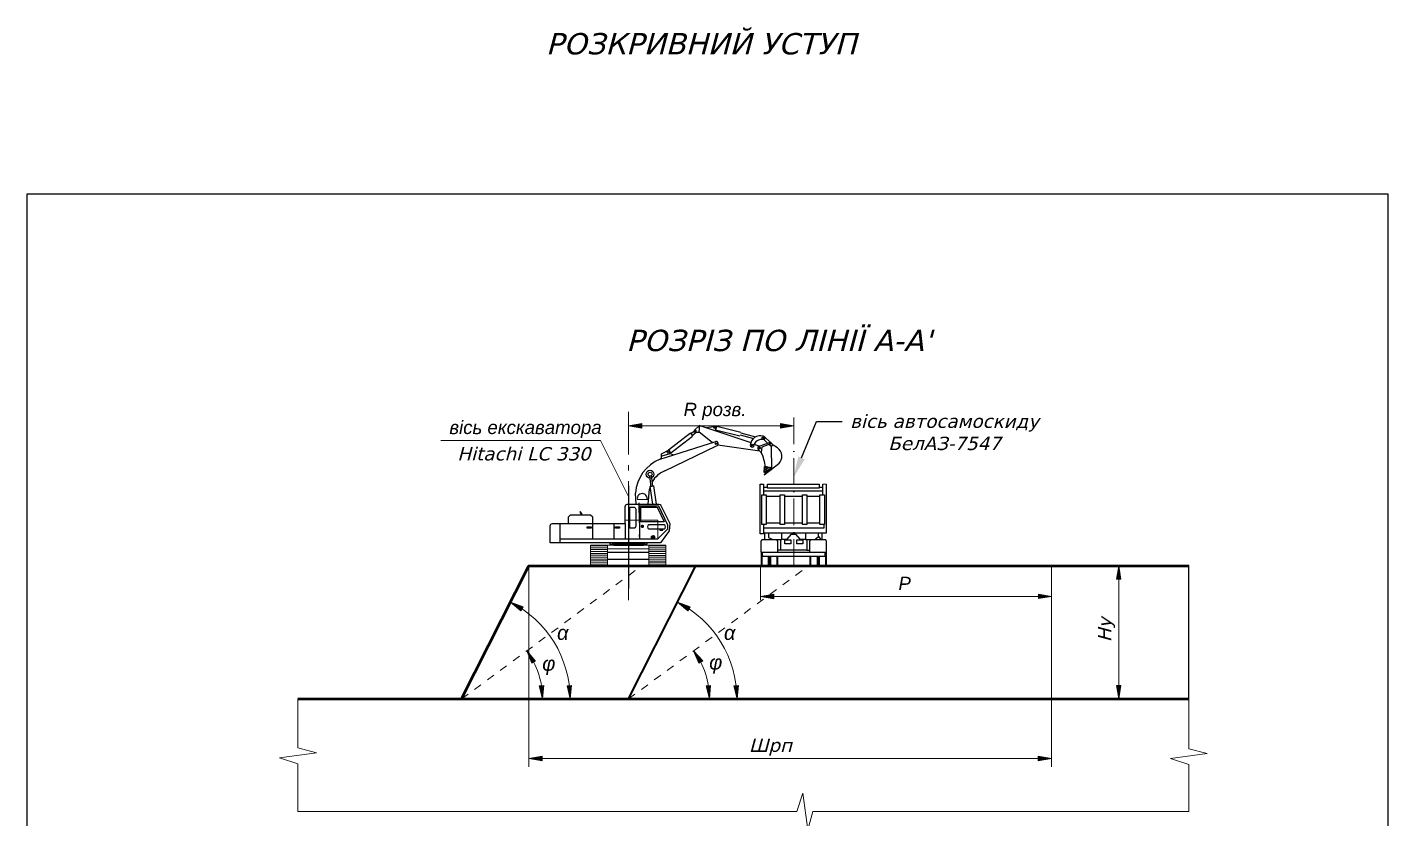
# Model space of a CAD drawing. Header units: millimetres. Extents: x -1138 to 1768, y 100 to 1081.
# Drawn here: x -280 to -24.6, y 632.7 to 781.2 of the extents above; entities that cross this region are included whole.
import ezdxf
from ezdxf import colors
from ezdxf.entities.mleader import LeaderData, LeaderLine
from ezdxf.math import Vec2, Vec3

# ---------------------------------------------------------------- set-up
doc = ezdxf.new("R2010")
doc.units = ezdxf.units.MM
for name, pattern in [('AHIDDEN2', [3, 1.5, -1.5]), ('CENTER', [7.5, 5, -1.25, 0, -1.25]), ('DotDashedLine', [13, 8, -2, 1, -2]), ('JIS_02_2.0', [3, 2, -1])]:
    doc.linetypes.add(name, pattern=pattern)
for name, color, linetype in [('НАДЗЕМКА', 7, 'Continuous'), ('ТРАНСПОРТ', 7, 'Continuous'), ('Уступ', 7, 'Continuous')]:
    doc.layers.add(name, color=color, linetype=linetype)
doc.layers.add('По умолчанию', color=7, linetype='Continuous', lineweight=0)
doc.styles.add('Arial_204I', font='ariali.ttf')
doc.styles.add('стиль1', font='verdanai.ttf', dxfattribs={"height": 2.5})

msp = doc.modelspace()

# ---------------------------------------------------------------- hatches: boundary and pattern name
for points in [[(-174.643, 687.487), (-174.093, 687.487), (-174.093, 687.183), (-174.643, 687.183)], [(-169.319, 687.487), (-168.769, 687.487), (-168.769, 687.183), (-169.319, 687.183)]]:
    msp.add_hatch(color=256).paths.add_polyline_path(points)
h = msp.add_hatch(color=256)
edge = h.paths.add_edge_path()
edge.add_arc((-164.483, 687.558), 0.339, 0, 360)
h = msp.add_hatch(color=256)
edge = h.paths.add_edge_path()
edge.add_arc((-162.483, 685.527), 0.339, 0, 360)
at = {"lineweight": 20}
h = msp.add_hatch(color=256, dxfattribs=at)
h.dxf.hatch_style = 1
h.paths.add_polyline_path([(-75.493, 677.671), (-75.076, 680.171), (-74.659, 677.671)])
h = msp.add_hatch(color=256, dxfattribs=at)
h.dxf.hatch_style = 1
h.paths.add_polyline_path([(-187.278, 671.721), (-186.857, 672.44), (-189.225, 673.343)])
h = msp.add_hatch(color=256, dxfattribs=at)
h.dxf.hatch_style = 1
h.paths.add_polyline_path([(-155.95, 671.721), (-155.529, 672.44), (-157.898, 673.343)])
h = msp.add_hatch(color=256, dxfattribs=at)
h.dxf.hatch_style = 1
h.paths.add_polyline_path([(-186.187, 664.204), (-184.525, 662.29), (-185.235, 661.855)])
h = msp.add_hatch(color=256, dxfattribs=at)
h.dxf.hatch_style = 1
h.paths.add_polyline_path([(-154.859, 664.204), (-153.16, 662.324), (-153.861, 661.874)])
h = msp.add_hatch(color=256, dxfattribs=at)
h.dxf.hatch_style = 1
h.paths.add_polyline_path([(-183.211, 655.171), (-183.832, 657.628), (-183.001, 657.697)])
h = msp.add_hatch(color=256, dxfattribs=at)
h.dxf.hatch_style = 1
h.paths.add_polyline_path([(-178.048, 655.171), (-177.786, 657.692), (-178.617, 657.641)])
h = msp.add_hatch(color=256, dxfattribs=at)
h.dxf.hatch_style = 1
h.paths.add_polyline_path([(-151.883, 655.171), (-152.504, 657.628), (-151.674, 657.697)])
h = msp.add_hatch(color=256, dxfattribs=at)
h.dxf.hatch_style = 1
h.paths.add_polyline_path([(-146.72, 655.171), (-146.458, 657.692), (-147.29, 657.641)])
h = msp.add_hatch(color=256, dxfattribs=at)
h.dxf.hatch_style = 1
h.paths.add_polyline_path([(-75.076, 655.171), (-75.493, 657.671), (-74.659, 657.671)])
at = {"layer": 'НАДЗЕМКА', "lineweight": 20}
h = msp.add_hatch(color=256, dxfattribs=at)
h.dxf.hatch_style = 1
h.paths.add_polyline_path([(-167.08, 706.409), (-164.572, 706.824), (-164.572, 705.991)])
h = msp.add_hatch(color=256, dxfattribs=at)
h.dxf.hatch_style = 1
h.paths.add_polyline_path([(-138.575, 705.991), (-138.575, 706.824), (-136.075, 706.407)])
h = msp.add_hatch(color=256, dxfattribs=at)
h.dxf.hatch_style = 1
h.paths.add_polyline_path([(-142.329, 674.399), (-139.821, 674.814), (-139.821, 673.981)])
h = msp.add_hatch(color=256, dxfattribs=at)
h.dxf.hatch_style = 1
h.paths.add_polyline_path([(-185.775, 643.992), (-183.266, 644.408), (-183.266, 643.574)])
h = msp.add_hatch(color=256, dxfattribs=at)
h.dxf.hatch_style = 1
h.paths.add_polyline_path([(-90.172, 643.576), (-90.172, 644.409), (-87.672, 643.992)])
at = {"layer": 'По умолчанию', "lineweight": 0}
h = msp.add_hatch(color=0, dxfattribs=at)
h.paths.add_polyline_path([(-90.128, 674.403), (-90.116, 674.03), (-87.68, 674.4)])
h.paths.add_polyline_path([(-87.68, 674.4), (-90.141, 674.839), (-90.128, 674.403)])

# ---------------------------------------------------------------- linework, layer by layer
for p, q in [((-159.573, 701.911), (-155.472, 705.074)), ((-155.477, 705.082), (-155.06, 704.485)), ((-155.386, 704.954), (-154.788, 705.428)), ((-155.149, 704.613), (-154.389, 705.227)), ((-153.699, 706.544), (-154.771, 705.559)), ((-154.527, 705.233), (-153.84, 705.202)), ((-153.84, 705.202), (-153.699, 706.544)), ((-151.407, 703.268), (-153.84, 705.202)), ((-153.703, 706.483), (-144.099, 703.308)), ((-152.484, 706.118), (-150.518, 706.367)), ((-150.518, 706.367), (-150.813, 705.527)), ((-150.768, 705.655), (-146.19, 704.524)), ((-150.518, 706.367), (-145.976, 705.248)), ((-146.017, 705.108), (-143.236, 704.323)), ((-161.157, 700.178), (-150.721, 703.485)), ((-160.295, 697.938), (-150.555, 702.635)), ((-159.139, 701.376), (-155.06, 704.485)), ((-142.434, 701.676), (-150.308, 702.792)), ((-146.135, 704.71), (-143.639, 704.032)), ((-143.499, 702.97), (-142.487, 702.615)), ((-142.531, 702.619), (-140.404, 703.378)), ((-142.03, 702.409), (-142.155, 701.417)), ((-140.721, 702.892), (-142.03, 702.409)), ((-140.98, 703.172), (-141.641, 703.813)), ((-140.514, 703.338), (-141.578, 704.37)), ((-140.279, 702.515), (-140.721, 702.892)), ((-140.404, 703.378), (-139.914, 702.802)), ((-139.914, 702.802), (-140.279, 702.515)), ((-140.279, 702.515), (-140.255, 698.22)), ((-139.104, 702.265), (-139.914, 702.802)), ((-161.157, 700.178), (-160.903, 700.397)), ((-160.903, 700.397), (-160.876, 701.182)), ((-160.876, 701.182), (-159.482, 701.89)), ((-160.748, 700.79), (-159.281, 701.246)), ((-159.035, 701.046), (-159.482, 701.89)), ((-158.722, 700.95), (-159.035, 701.046)), ((-142.155, 701.417), (-142.688, 701.921)), ((-138.886, 699.31), (-141.623, 697.129)), ((-141.312, 697.794), (-141.623, 697.129)), ((-141.615, 697.663), (-141.537, 698.761)), ((-140.378, 698.357), (-141.615, 697.663)), ((-140.378, 698.357), (-141.576, 698.212)), ((-140.392, 698.603), (-141.553, 698.536)), ((-141.537, 698.761), (-141.161, 698.776)), ((-141.29, 697.394), (-141.145, 697.647)), ((-141.161, 698.776), (-140.392, 698.603)), ((-141.145, 697.647), (-140.537, 698.125)), ((-141.072, 697.968), (-140.912, 697.83)), ((-140.537, 698.125), (-140.327, 698.162)), ((-140.392, 698.603), (-140.378, 698.357)), ((-167.08, 695.144), (-167.08, 675.895)), ((-162.853, 695.036), (-163.115, 696.979)), ((-163.023, 695.003), (-162.343, 695.138)), ((-162.55, 691.691), (-163.023, 695.003)), ((-162.523, 695.102), (-162.789, 697.073)), ((-161.851, 691.691), (-162.343, 695.138)), ((-141.004, 694.853), (-141.759, 694.853)), ((-131.272, 694.913), (-130.586, 694.913)), ((-130.586, 693.479), (-130.586, 695.456)), ((-129.982, 695.456), (-129.982, 686.254)), ((-165.63, 691.691), (-165.769, 693.786)), ((-165.49, 692.627), (-163.317, 692.585)), ((-163.399, 691.691), (-163.138, 694.535)), ((-141.246, 693.193), (-138.612, 693.193)), ((-137.792, 693.193), (-134.424, 693.193)), ((-133.604, 693.193), (-131.143, 693.193)), ((-166.895, 691.047), (-166.895, 687.305)), ((-165.031, 688.227), (-165.083, 691.984)), ((-174.643, 687.487), (-174.643, 687.183)), ((-169.319, 687.487), (-169.319, 687.183)), ((-160.404, 688.401), (-160.387, 688.421)), ((-142.057, 685), (-142.255, 684.802)), ((-142.255, 684.802), (-142.255, 682.694)), ((-139.215, 685), (-142.057, 685)), ((-129.982, 686.254), (-141.759, 686.254)), ((-141.54, 686.238), (-141.54, 685.009)), ((-139.059, 684.802), (-139.215, 685)), ((-139.058, 682.694), (-139.058, 684.793)), ((-138.568, 685.096), (-138.568, 683.062)), ((-138.322, 685.152), (-137.334, 685.155)), ((-137.334, 685.155), (-136.519, 686.085)), ((-136.519, 686.085), (-135.767, 686.083)), ((-135.767, 686.083), (-134.896, 685.152)), ((-134.896, 685.152), (-133.882, 685.155)), ((-133.59, 685.096), (-133.59, 683.062)), ((-132.894, 685), (-133.092, 684.802)), ((-133.092, 684.802), (-133.092, 682.694)), ((-130.051, 685), (-132.894, 685)), ((-129.896, 684.802), (-130.051, 685)), ((-129.895, 682.694), (-129.895, 684.793)), ((-142.255, 682.694), (-129.895, 682.694)), ((-142.177, 682.694), (-142.177, 680.31)), ((-142.06, 682.694), (-142.06, 680.171)), ((-141.935, 681.882), (-141.935, 682.694)), ((-138.568, 683.062), (-139.058, 683.062)), ((-138.547, 683.16), (-133.59, 683.16)), ((-133.59, 683.062), (-133.099, 683.062)), ((-130.226, 682.694), (-130.226, 681.882)), ((-130.09, 682.694), (-130.09, 680.171)), ((-129.972, 682.694), (-129.972, 680.31)), ((-142.543, 680.171), (-141.233, 680.171)), ((-142.06, 680.171), (-142.177, 680.31)), ((-130.226, 681.882), (-141.935, 681.882)), ((-140.848, 681.882), (-140.848, 680.171)), ((-140.848, 680.171), (-140.73, 680.31)), ((-140.8, 680.171), (-139.489, 680.171)), ((-140.73, 681.882), (-140.73, 680.31)), ((-140.564, 681.882), (-140.564, 680.31)), ((-140.446, 680.171), (-140.564, 680.31)), ((-140.446, 681.882), (-140.446, 680.171)), ((-139.234, 681.882), (-139.234, 680.171)), ((-139.234, 680.171), (-139.117, 680.31)), ((-139.117, 681.882), (-139.117, 680.31)), ((-133.033, 681.882), (-133.033, 680.31)), ((-132.915, 680.171), (-133.033, 680.31)), ((-132.915, 681.882), (-132.915, 680.171)), ((-131.35, 680.171), (-132.66, 680.171)), ((-131.703, 681.882), (-131.703, 680.171)), ((-131.703, 680.171), (-131.586, 680.31)), ((-131.586, 681.882), (-131.586, 680.31)), ((-131.419, 681.882), (-131.419, 680.31)), ((-131.302, 680.171), (-131.419, 680.31)), ((-131.302, 681.882), (-131.302, 680.171)), ((-129.606, 680.171), (-130.916, 680.171)), ((-130.09, 680.171), (-129.972, 680.31))]:
    msp.add_line(p, q)
at = {"color": 1}
msp.add_line((-167.08, 695.144), (-167.08, 675.895), dxfattribs=at)
at = {"color": 6}
msp.add_lwpolyline([(-279.958, 749.963), (-24.561, 749.963), (-24.561, 484.455), (-279.958, 484.455)], close=True, dxfattribs=at)
at = {"linetype": 'CENTER', "lineweight": 20}
msp.add_lwpolyline([(-136.075, 680.171), (-136.075, 708.817)], dxfattribs=at)
for points in [[(-141.759, 687.871), (-141.759, 686.163), (-142.363, 686.163), (-142.363, 695.456), (-141.759, 695.456), (-141.759, 693.479)], [(-141.759, 694.189), (-130.586, 694.189)], [(-179.963, 685.21), (-161.593, 685.21), (-159.697, 687.065), (-159.697, 687.802), (-161.364, 691.342), (-165.03, 691.342), (-165.03, 690.698)], [(-173.792, 685.21), (-173.792, 689.254), (-174.192, 689.654), (-178.009, 689.654), (-178.409, 689.254), (-178.409, 688.071)], [(-175.833, 689.654), (-175.833, 689.973), (-176.161, 690.364), (-176.161, 690.091), (-176.049, 689.972), (-176.049, 689.654)], [(-165.03, 690.341), (-165.03, 686.021)], [(-179.963, 688.071), (-179.963, 684.491)], [(-169.784, 685.21), (-169.784, 688.071)], [(-167.713, 688.071), (-167.713, 685.21)], [(-164.589, 687.603), (-164.444, 687.541)], [(-160.368, 687.839), (-163.299, 687.839)], [(-163.299, 687.071), (-160.368, 687.071)], [(-141.759, 687.249), (-130.375, 687.249), (-130.375, 687.883)], [(-141.246, 688.185), (-138.612, 688.185)], [(-137.792, 688.185), (-134.424, 688.185)], [(-133.604, 688.185), (-131.143, 688.185)], [(-165.03, 685.664), (-165.03, 685.21)], [(-140.806, 686.226), (-140.806, 685.462), (-139.994, 685.104), (-138.322, 685.104), (-138.322, 686.25)], [(-133.88, 686.274), (-133.88, 685.104), (-132.136, 685.104), (-131.444, 685.629), (-131.444, 686.25)], [(-131.444, 685.653), (-131.014, 685.056), (-130.727, 685.056), (-130.727, 686.25)], [(-171.007, 682.693), (-163.276, 682.693)], [(-163.276, 681.325), (-171.007, 681.325)]]:
    msp.add_lwpolyline(points)
for points in [[(-140.987, 695.464), (-131.272, 695.464), (-131.272, 694.73), (-140.987, 694.73)], [(-142.066, 693.479), (-141.246, 693.479), (-141.246, 687.871), (-142.066, 687.871)], [(-138.612, 693.479), (-137.792, 693.479), (-137.792, 687.871), (-138.612, 687.871)], [(-134.424, 693.479), (-133.604, 693.479), (-133.604, 687.871), (-134.424, 687.871)], [(-131.143, 693.479), (-130.322, 693.479), (-130.322, 687.871), (-131.143, 687.871)], [(-164.968, 690.698), (-165.091, 690.698), (-165.091, 690.341), (-164.968, 690.341)], [(-174.093, 687.183), (-174.877, 687.183), (-174.877, 687.487), (-174.093, 687.487)], [(-168.769, 687.183), (-169.553, 687.183), (-169.553, 687.487), (-168.769, 687.487)], [(-163.557, 684.491), (-170.603, 684.491), (-170.603, 684.231), (-163.557, 684.231)], [(-164.968, 686.021), (-165.091, 686.021), (-165.091, 685.664), (-164.968, 685.664)], [(-160.638, 686.953), (-161.22, 686.953), (-161.22, 686.866), (-160.638, 686.866)], [(-137.774, 684.998), (-136.62, 684.998), (-136.62, 684.269), (-137.774, 684.269)], [(-135.52, 684.998), (-134.366, 684.998), (-134.366, 684.269), (-135.52, 684.269)], [(-163.975, 684.231), (-170.159, 684.231), (-170.159, 684.1), (-163.975, 684.1)], [(-164.254, 684.1), (-169.844, 684.1), (-169.844, 684.031), (-164.254, 684.031)]]:
    msp.add_lwpolyline(points, close=True)
at = {"lineweight": 20}
for points in [[(-130.586, 695.456), (-129.982, 695.456)], [(-75.076, 655.008), (-75.076, 680.171)], [(-61.918, 655.153), (-61.918, 680.15)], [(-135.473, 634.066), (-134.353, 637.512), (-133.408, 630.62), (-132.509, 634.066)]]:
    msp.add_lwpolyline(points, dxfattribs=at)
msp.add_lwpolyline([(-161.092, 684.491), (-181.782, 684.491), (-181.782, 687.671, -0.4142136), (-181.382, 688.071), (-167.713, 688.071), (-167.713, 691.291, -0.4142136), (-167.313, 691.691), (-161.377, 691.691, -0.2848935), (-161.018, 691.469), (-159.346, 688.099), (-159.427, 686.74), (-161.092, 684.491)], format="xyb")
for points in [[(-166.122, 687.187), (-166.613, 687.187, -0.4142136), (-167.013, 687.587), (-167.013, 690.765, -0.4142136), (-166.613, 691.165), (-166.122, 691.165, -0.4142136), (-165.722, 690.765), (-165.722, 687.587, -0.4142136)], [(-160.377, 688.401), (-164.794, 688.401), (-164.794, 691.16), (-161.916, 691.16, -0.2916958), (-161.553, 690.928)]]:
    msp.add_lwpolyline(points, format="xyb", close=True)
at = {"color": 4, "lineweight": 20}
msp.add_lwpolyline([(-167.713, 688.071), (-167.713, 688.071), (-167.713, 688.733), (-167.713, 688.733)], close=True, dxfattribs=at)
at = {"lineweight": 20}
for points in [[(-167.713, 688.733), (-161.593, 688.733), (-161.593, 685.21), (-167.713, 685.21)], [(-75.493, 677.671), (-75.076, 680.171), (-74.659, 677.671)], [(-187.278, 671.721), (-186.857, 672.44), (-189.225, 673.343)], [(-155.95, 671.721), (-155.529, 672.44), (-157.898, 673.343)], [(-186.187, 664.204), (-184.525, 662.29), (-185.235, 661.855)], [(-154.859, 664.204), (-153.16, 662.324), (-153.861, 661.874)], [(-183.211, 655.171), (-183.832, 657.628), (-183.001, 657.697)], [(-178.048, 655.171), (-177.786, 657.692), (-178.617, 657.641)], [(-151.883, 655.171), (-152.504, 657.628), (-151.674, 657.697)], [(-146.72, 655.171), (-146.458, 657.692), (-147.29, 657.641)], [(-75.076, 655.171), (-75.493, 657.671), (-74.659, 657.671)]]:
    msp.add_lwpolyline(points, close=True, dxfattribs=at)
at = {"linetype": 'AHIDDEN2', "lineweight": 20}
for points in [[(-198.408, 655.171), (-164.584, 680.171)], [(-167.08, 655.171), (-133.256, 680.171)]]:
    msp.add_lwpolyline(points, dxfattribs=at)
at = {"lineweight": 40}
msp.add_lwpolyline([(-167.08, 655.171), (-154.447, 680.171)], dxfattribs=at)
at = {"lineweight": 20}
for points in [[(-183.211, 655.171, 0.1604822), (-186.187, 664.204, 0.1604822)], [(-151.883, 655.171, 0.1604822), (-154.859, 664.204, 0.1604822)]]:
    msp.add_lwpolyline(points, format="xyb", dxfattribs=at)
for centre, radius in [((-154.557, 705.465), 0.163), ((-150.88, 706.058), 0.162), ((-150.651, 703.058), 0.162), ((-143.888, 702.802), 0.162), ((-142.477, 702.232), 0.162), ((-141.868, 704.141), 0.162), ((-140.521, 703.073), 0.162), ((-159.62, 701.487), 0.191), ((-163.041, 697.335), 0.73), ((-163.041, 697.335), 0.364), ((-141.17, 698.662), 0.0397), ((-141.153, 698.399), 0.0397), ((-141.138, 698.084), 0.0397), ((-140.491, 698.478), 0.0397), ((-162.483, 685.527), 0.339)]:
    msp.add_circle(centre, radius)
for centre, radius, start, end in [((-154.557, 705.465), 0.234, 156.32054, 277.39802), ((-150.651, 703.058), 0.433, 282.74325, 99.30632), ((-142.341, 702.657), 1.891, 73.79905, 175.78336), ((-143.836, 702.832), 0.393, 185.27201, 301.31603), ((-142.113, 702.326), 1.528, 73.554, 173.63237), ((-142.457, 702.236), 0.391, 100.89893, 233.6208), ((-141.829, 704.116), 0.357, 294.69192, 87.53841), ((-158.358, 693.298), 7.427, 112.1398, 176.23275), ((-149.747, 697.826), 8.399, 5.90468, 25.31043), ((-140.265, 700.694), 1.954, 314.89865, 53.51844), ((-158.655, 693.68), 4.563, 111.05974, 150.65566), ((-149.747, 697.826), 8.399, 4.34161, 5.36177), ((-149.747, 697.826), 8.399, 1.93696, 3.47965), ((-149.747, 697.826), 8.399, 359.96421, 0.84787), ((-158.655, 693.68), 4.563, 158.36239, 169.19691), ((-164.51, 692.79), 0.922, 356.7794, 180.76849), ((-163.135, 687.455), 0.418, 113.19944, 246.80056), ((-160.533, 687.455), 0.418, 293.19944, 66.80056)]:
    msp.add_arc(centre, radius, start, end)
for centre in [(-198.408, 655.171), (-167.08, 655.171)]:
    msp.add_arc(centre, 20.36, 0, 63.19117, dxfattribs=at)
at = {"layer": 'НАДЗЕМКА', "lineweight": 20}
for points in [[(-167.08, 706.409), (-164.572, 706.824), (-164.572, 705.991)], [(-138.575, 705.991), (-138.575, 706.824), (-136.075, 706.407)], [(-171.007, 684.031), (-174.198, 684.031), (-174.198, 683.892), (-171.007, 683.892), (-171.007, 684.031)], [(-171.007, 683.538), (-174.198, 683.538), (-174.198, 683.892), (-171.007, 683.892)], [(-174.198, 683.538), (-174.198, 680.171), (-171.007, 680.171), (-171.007, 683.538)], [(-171.007, 683.183), (-174.198, 683.183), (-174.198, 683.538), (-171.007, 683.538)], [(-171.007, 682.829), (-174.198, 682.829), (-174.198, 683.183), (-171.007, 683.183)], [(-171.007, 682.475), (-174.198, 682.475), (-174.198, 682.829), (-171.007, 682.829)], [(-171.007, 682.12), (-174.198, 682.12), (-174.198, 682.475), (-171.007, 682.475)], [(-171.007, 681.766), (-174.198, 681.766), (-174.198, 682.12), (-171.007, 682.12)], [(-171.007, 683.361), (-163.276, 683.361), (-163.276, 684.031), (-171.007, 684.031)], [(-160.085, 684.031), (-163.276, 684.031), (-163.276, 683.876), (-160.085, 683.876), (-160.085, 684.015)], [(-160.085, 683.522), (-163.276, 683.522), (-163.276, 683.876), (-160.085, 683.876)], [(-163.276, 683.522), (-163.276, 680.171), (-160.085, 680.171), (-160.085, 683.522)], [(-160.085, 683.168), (-163.276, 683.168), (-163.276, 683.522), (-160.085, 683.522)], [(-160.085, 682.813), (-163.276, 682.813), (-163.276, 683.168), (-160.085, 683.168)], [(-160.085, 682.459), (-163.276, 682.459), (-163.276, 682.813), (-160.085, 682.813)], [(-160.085, 682.105), (-163.276, 682.105), (-163.276, 682.459), (-160.085, 682.459)], [(-160.085, 681.75), (-163.276, 681.75), (-163.276, 682.105), (-160.085, 682.105)], [(-171.007, 681.412), (-174.198, 681.412), (-174.198, 681.766), (-171.007, 681.766)], [(-171.007, 681.057), (-174.198, 681.057), (-174.198, 681.412), (-171.007, 681.412)], [(-171.007, 680.703), (-174.198, 680.703), (-174.198, 681.057), (-171.007, 681.057)], [(-171.007, 680.349), (-174.198, 680.349), (-174.198, 680.703), (-171.007, 680.703)], [(-160.085, 681.396), (-163.276, 681.396), (-163.276, 681.75), (-160.085, 681.75)], [(-160.085, 681.042), (-163.276, 681.042), (-163.276, 681.396), (-160.085, 681.396)], [(-160.085, 680.687), (-163.276, 680.687), (-163.276, 681.042), (-160.085, 681.042)], [(-160.085, 680.333), (-163.276, 680.333), (-163.276, 680.687), (-160.085, 680.687)], [(-142.329, 674.399), (-139.821, 674.814), (-139.821, 673.981)], [(-185.775, 643.992), (-183.266, 644.408), (-183.266, 643.574)], [(-90.172, 643.576), (-90.172, 644.409), (-87.672, 643.992)]]:
    msp.add_lwpolyline(points, close=True, dxfattribs=at)
for points in [[(-167.08, 706.409), (-138.303, 706.409)], [(-185.775, 680.171), (-185.775, 642.442)], [(-87.672, 680.171), (-87.672, 642.442)], [(-87.689, 643.992), (-185.775, 643.992)]]:
    msp.add_lwpolyline(points, dxfattribs=at)
at = {"layer": 'По умолчанию', "linetype": 'DotDashedLine', "lineweight": 15}
msp.add_lwpolyline([(-167.08, 709.02), (-167.08, 677.345)], dxfattribs=at)
msp.add_lwpolyline([(-167.08, 709.02), (-167.08, 677.345)], dxfattribs=at)
at = {"layer": 'По умолчанию', "color": 0, "linetype": 'Continuous', "lineweight": 15}
msp.add_lwpolyline([(-167.08, 693.183), (-172.325, 703.657), (-202.323, 703.657)], dxfattribs=at)
at = {"layer": 'По умолчанию', "linetype": 'Continuous', "lineweight": 50}
for points in [[(-198.408, 655.171), (-185.775, 680.171), (-61.918, 680.171)], [(-229.13, 655.171), (-61.918, 655.171)]]:
    msp.add_lwpolyline(points, dxfattribs=at)
at = {"layer": 'По умолчанию', "linetype": 'Continuous', "lineweight": 15}
for points in [[(-167.08, 673.703), (-167.08, 673.703), (-167.08, 680.171)], [(-142.329, 673.703), (-142.329, 680.171)], [(-61.918, 680.025), (-61.918, 680.025), (-61.918, 645.844), (-58.472, 644.946), (-65.364, 644), (-61.918, 642.88), (-61.918, 634.066), (-132.509, 634.066)], [(-87.672, 673.703), (-87.672, 680.171)], [(-142.329, 674.399), (-87.689, 674.399)], [(-229.131, 655.171), (-229.131, 655.171), (-229.131, 645.99), (-225.685, 645.091), (-232.577, 644.146), (-229.131, 643.026), (-229.131, 634.066), (-135.473, 634.066)]]:
    msp.add_lwpolyline(points, dxfattribs=at)
at = {"layer": 'По умолчанию', "color": 0, "lineweight": 0}
msp.add_lwpolyline([(-87.68, 674.4), (-90.141, 674.839), (-90.116, 674.03)], close=True, dxfattribs=at)
at = {"layer": 'Уступ'}
msp.add_lwpolyline([(-61.918, 655.153), (-61.918, 680.263)], dxfattribs=at)

# ---------------------------------------------------------------- texts
at = {"layer": 'НАДЗЕМКА', "color": 2, "insert": (-199.229, 702.422), "char_height": 2.5, "attachment_point": 1, "style": 'стиль1'}
msp.add_mtext_dynamic_manual_height_columns('{\\C256;Hitachi LC 330}', width=26.04537, gutter_width=12.5, heights=[0], dxfattribs=at)
at = {"layer": 'По умолчанию', "color": 0, "linetype": 'Continuous', "lineweight": 15, "style": 'Arial_204I'}
for s, p in [('R розв.', (-156.745, 708.238)), (' вісь екскаватора', (-201.682, 704.871)), (' P', (-117.382, 675.604))]:
    msp.add_text(s, height=2.5, dxfattribs=at).set_placement(p)
at = {"layer": 'ТРАНСПОРТ', "char_height": 4, "attachment_point": 1, "style": 'стиль1'}
for s, width, insert in [('РОЗКРИВНИЙ УСТУП ', 132.18846, (-182.608, 780.102)), ("РОЗРІЗ ПО ЛІНІЇ А-А'", 65.14754, (-167.544, 724.432))]:
    msp.add_mtext_dynamic_manual_height_columns(s, width=width, gutter_width=12.5, heights=[7.444], dxfattribs=dict(at, insert=insert))
at = {"layer": 'ТРАНСПОРТ', "linetype": 'JIS_02_2.0', "char_height": 2.5, "attachment_point": 1, "style": 'Arial_204I'}
for s, insert in [('{\\H1.0833x;α}', (-180.498, 668.949)), ('{\\H1.0833x;α}', (-149.171, 668.949)), ('{\\H1.0833x;φ}', (-183.281, 663.175)), ('{\\H1.0833x;φ}', (-151.949, 663.411))]:
    msp.add_mtext_dynamic_manual_height_columns(s, width=2.78971, gutter_width=12.5, heights=[0], dxfattribs=dict(at, insert=insert))
at = {"layer": 'Уступ', "insert": (-78.963, 665.822), "char_height": 2.5, "attachment_point": 1, "rotation": 90, "style": 'стиль1'}
msp.add_mtext_dynamic_manual_height_columns('Hу', width=3.90378, gutter_width=12.5, heights=[0], dxfattribs=at)
at = {"layer": 'Уступ', "insert": (-144.49, 647.738), "char_height": 2.5, "attachment_point": 1, "style": 'стиль1'}
msp.add_mtext_dynamic_manual_height_columns('Шрп', width=3.90378, gutter_width=12.5, heights=[0], dxfattribs=at)

# ---------------------------------------------------------------- leaders
at = {"layer": 'ТРАНСПОРТ'}
ml = msp.add_multileader_mtext('Standard', dxfattribs=at)
ml.set_content('вісь автосамоскиду БелАЗ-7547', color=256, style='стиль1')
ml.set_leader_properties()
ml.build(insert=Vec2(0, 0))
ml.multileader.update_dxf_attribs({"text_right_attachment_type": 6, "dogleg_length": 0.36})
ctx = ml.context
ctx.base_point, ctx.char_height, ctx.plane_origin = Vec3(-126.959, 707.253), 2.5, Vec3(-185.512, 698.642)
ctx.right_attachment, ctx.text_align_type = 6, 1
notes = []
notes.append((ctx, [(0, (1, 1, 0), (-131.779, 707.253), (1, 0), 4.821, [(0, [(-136.134, 696.699)], 0, [])])]))
ctx.mtext.insert, ctx.mtext.width, ctx.mtext.alignment, ctx.mtext.flow_direction = Vec3(-107.766, 708.529), 36.43167, 2, 5
for ctx, leaders in notes:
    for number, flags, end, landing, length, lines in leaders:
        leader = LeaderData()
        leader.index, (leader.has_last_leader_line, leader.has_dogleg_vector, leader.attachment_direction) = number, flags
        leader.last_leader_point, leader.dogleg_vector, leader.dogleg_length = Vec3(end), Vec3(landing), length
        for number, points, colour, breaks in lines:
            line = LeaderLine()
            line.index, line.vertices, line.color, line.breaks = number, Vec3.list(points), colors.encode_raw_color(colour), breaks
            leader.lines.append(line)
        ctx.leaders.append(leader)

doc.saveas('drawing.dxf')
